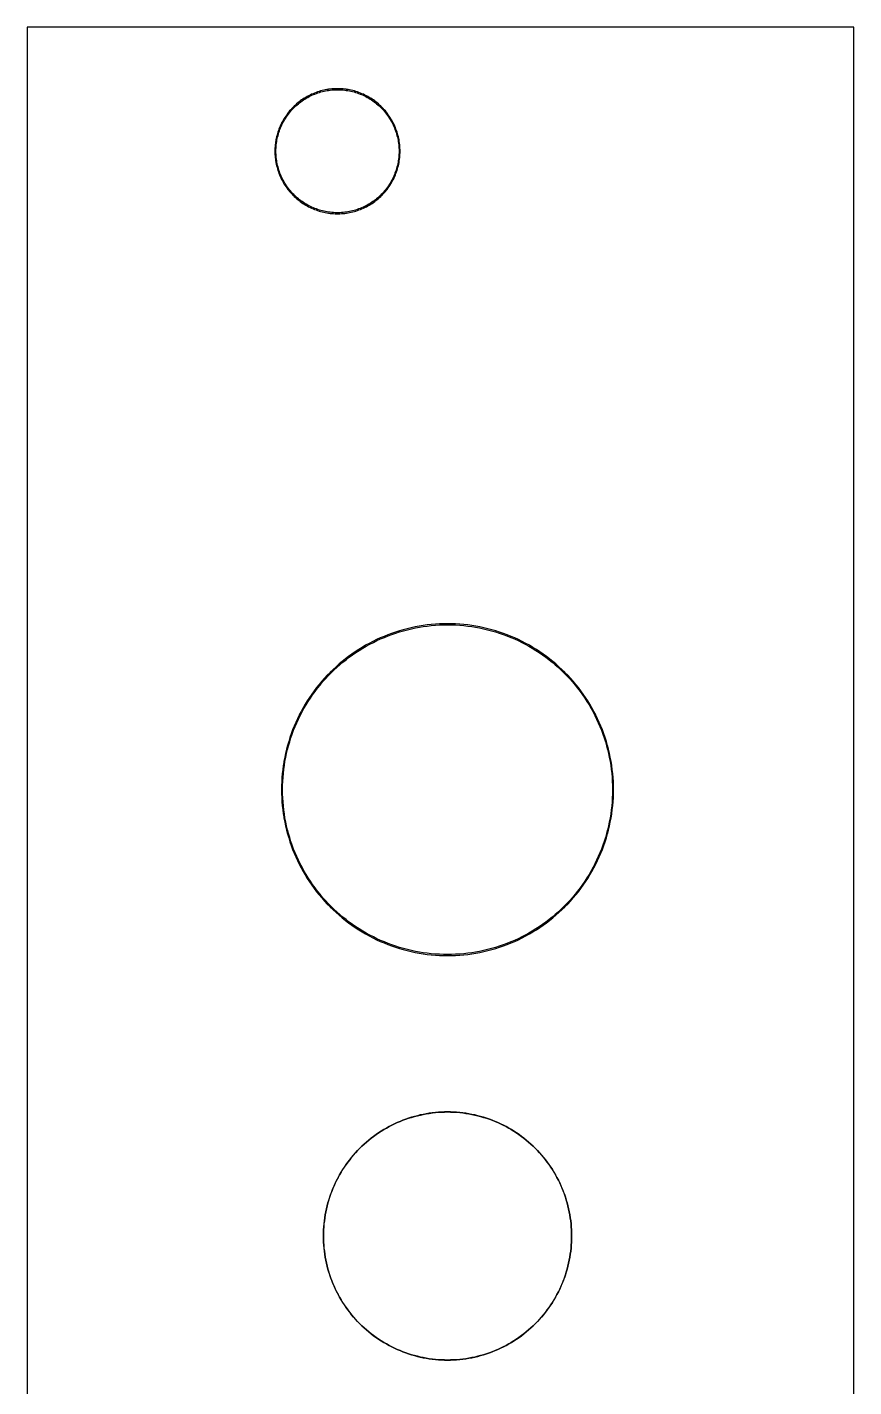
# Model space of a CAD drawing. Extents: x 1 to 21, y 9 to 138.
# Drawn here: x 1.35 to 21.33, y 104.87 to 137.75 of the extents above; entities that cross this region are included whole.
import ezdxf

# ---------------------------------------------------------------- set-up
doc = ezdxf.new("R2010")
doc.units = 0

msp = doc.modelspace()

# ---------------------------------------------------------------- linework, layer by layer
at = {"color": 5, "true_color": 0x0000ff}
msp.add_polyline3d([(21.33244, 9.25398, 0), (21.33244, 137.7541, 0), (1.35229, 137.7541, 0), (1.35229, 9.25398, 0), (21.33244, 9.25398, 0)], close=True, dxfattribs=at)
at = {"color": 34, "true_color": 0x008000}
for points in [[(1.3523, 9.25398, 0), (21.33244, 9.25398, 0), (21.33244, 137.75411, 0), (1.3523, 137.75411, 0), (1.3523, 9.25398, 0)], [(8.83283, 136.26693, 0), (8.79398, 136.26592, 0), (8.75512, 136.26388, 0), (8.71626, 136.26083, 0), (8.67765, 136.25676, 0), (8.63879, 136.25169, 0), (8.63486, 136.25107, 0), (8.60045, 136.2456, 0), (8.60042, 136.2456, 0), (8.59651, 136.24497, 0), (8.55816, 136.23786, 0), (8.52006, 136.22998, 0), (8.48221, 136.22084, 0), (8.44462, 136.21094, 0), (8.40728, 136.20002, 0), (8.3702, 136.18808, 0), (8.33337, 136.17512, 0), (8.29704, 136.16115, 0), (8.26098, 136.14642, 0), (8.22542, 136.13067, 0), (8.19011, 136.11416, 0), (8.15531, 136.09664, 0), (8.15177, 136.09483, 0), (8.11748, 136.07629, 0), (8.0837, 136.05699, 0), (8.05043, 136.03666, 0), (8.01765, 136.01584, 0), (7.9854, 135.99374, 0), (7.95365, 135.97114, 0), (7.92266, 135.94751, 0), (7.89244, 135.92312, 0), (7.86247, 135.89797, 0), (7.83351, 135.87233, 0), (7.80506, 135.84566, 0), (7.77738, 135.81823, 0), (7.77457, 135.81541, 0), (7.74764, 135.78722, 0), (7.72123, 135.75852, 0), (7.69583, 135.72906, 0), (7.67093, 135.69909, 0), (7.64706, 135.66835, 0), (7.62394, 135.63711, 0), (7.60159, 135.60511, 0), (7.58026, 135.57259, 0), (7.55943, 135.53957, 0), (7.53987, 135.50604, 0), (7.52082, 135.47201, 0), (7.50279, 135.43746, 0), (7.50098, 135.43393, 0), (7.48396, 135.39886, 0), (7.46771, 135.36331, 0), (7.45247, 135.32749, 0), (7.43824, 135.29143, 0), (7.42478, 135.25486, 0), (7.41234, 135.21777, 0), (7.40091, 135.18069, 0), (7.39049, 135.1431, 0), (7.38109, 135.1055, 0), (7.37246, 135.0674, 0), (7.36484, 135.02905, 0), (7.35849, 134.9907, 0), (7.35787, 134.98677, 0), (7.35228, 134.94842, 0), (7.34771, 134.90956, 0), (7.34415, 134.87095, 0), (7.34161, 134.83209, 0), (7.34009, 134.79297, 0), (7.33958, 134.75411, 0), (7.34009, 134.71525, 0), (7.34161, 134.67613, 0), (7.34415, 134.63727, 0), (7.34771, 134.59866, 0), (7.35228, 134.5598, 0), (7.35787, 134.52144, 0), (7.35849, 134.51751, 0), (7.36484, 134.47916, 0), (7.37246, 134.44081, 0), (7.38109, 134.40271, 0), (7.39049, 134.36511, 0), (7.40091, 134.32753, 0), (7.41234, 134.29043, 0), (7.42478, 134.25335, 0), (7.43824, 134.21678, 0), (7.45247, 134.18071, 0), (7.46771, 134.1449, 0), (7.48396, 134.10934, 0), (7.50098, 134.07428, 0), (7.50279, 134.07075, 0), (7.52082, 134.0362, 0), (7.53987, 134.00217, 0), (7.55943, 133.96864, 0), (7.58026, 133.93562, 0), (7.60159, 133.90311, 0), (7.62394, 133.8711, 0), (7.64706, 133.83985, 0), (7.67093, 133.80913, 0), (7.69583, 133.77915, 0), (7.72123, 133.74968, 0), (7.74764, 133.72099, 0), (7.77457, 133.6928, 0), (7.77738, 133.68999, 0), (7.80506, 133.66255, 0), (7.83351, 133.63587, 0), (7.86247, 133.61023, 0), (7.89244, 133.58508, 0), (7.92266, 133.5607, 0), (7.95365, 133.53708, 0), (7.9854, 133.51446, 0), (8.01765, 133.49237, 0), (8.05043, 133.47155, 0), (8.0837, 133.45123, 0), (8.11748, 133.43192, 0), (8.15177, 133.41337, 0), (8.15531, 133.41157, 0), (8.19011, 133.39405, 0), (8.22542, 133.37754, 0), (8.26098, 133.36179, 0), (8.29704, 133.34706, 0), (8.33337, 133.33309, 0), (8.3702, 133.32014, 0), (8.40728, 133.3082, 0), (8.44462, 133.29728, 0), (8.48221, 133.28737, 0), (8.52006, 133.27823, 0), (8.55816, 133.27035, 0), (8.59651, 133.26324, 0), (8.63486, 133.25714, 0), (8.63879, 133.25652, 0), (8.67765, 133.25144, 0), (8.71626, 133.24738, 0), (8.75512, 133.24433, 0), (8.79398, 133.2423, 0), (8.83283, 133.24127, 0), (8.87196, 133.24127, 0), (8.91081, 133.2423, 0), (8.94968, 133.24433, 0), (8.98855, 133.24738, 0), (9.02715, 133.25144, 0), (9.06602, 133.25652, 0), (9.06994, 133.25714, 0), (9.1083, 133.26324, 0), (9.14664, 133.27035, 0), (9.18474, 133.27823, 0), (9.2226, 133.28737, 0), (9.26019, 133.29728, 0), (9.29753, 133.3082, 0), (9.33461, 133.32014, 0), (9.37144, 133.33309, 0), (9.40776, 133.34706, 0), (9.44383, 133.36179, 0), (9.47939, 133.37754, 0), (9.5147, 133.39405, 0), (9.54949, 133.41157, 0), (9.55303, 133.41337, 0), (9.58732, 133.43192, 0), (9.62111, 133.45123, 0), (9.65438, 133.47155, 0), (9.68715, 133.49237, 0), (9.7194, 133.51446, 0), (9.75115, 133.53708, 0), (9.78214, 133.5607, 0), (9.81237, 133.58508, 0), (9.84234, 133.61023, 0), (9.8713, 133.63587, 0), (9.89974, 133.66255, 0), (9.92742, 133.68999, 0), (9.93024, 133.6928, 0), (9.95716, 133.72099, 0), (9.98358, 133.74968, 0), (10.00897, 133.77915, 0), (10.03387, 133.80913, 0), (10.05775, 133.83985, 0), (10.08086, 133.8711, 0), (10.10321, 133.90311, 0), (10.12454, 133.93562, 0), (10.14537, 133.96864, 0), (10.16494, 134.00217, 0), (10.18399, 134.0362, 0), (10.20201, 134.07075, 0), (10.20382, 134.07428, 0), (10.22084, 134.10934, 0), (10.2371, 134.1449, 0), (10.25234, 134.18071, 0), (10.26656, 134.21678, 0), (10.28002, 134.25335, 0), (10.29247, 134.29043, 0), (10.3039, 134.32753, 0), (10.31431, 134.36511, 0), (10.32371, 134.40271, 0), (10.33235, 134.44081, 0), (10.33996, 134.47916, 0), (10.34632, 134.51751, 0), (10.34694, 134.52144, 0), (10.35253, 134.5598, 0), (10.3571, 134.59866, 0), (10.36065, 134.63727, 0), (10.36319, 134.67613, 0), (10.36472, 134.71525, 0), (10.36523, 134.75411, 0), (10.36472, 134.79297, 0), (10.36319, 134.83209, 0), (10.36065, 134.87095, 0), (10.3571, 134.90956, 0), (10.35253, 134.94842, 0), (10.34694, 134.98677, 0), (10.34632, 134.9907, 0), (10.33996, 135.02905, 0), (10.33235, 135.0674, 0), (10.32371, 135.1055, 0), (10.31431, 135.1431, 0), (10.3039, 135.18069, 0), (10.29247, 135.21777, 0), (10.28002, 135.25486, 0), (10.26656, 135.29143, 0), (10.25234, 135.32749, 0), (10.2371, 135.36331, 0), (10.22084, 135.39886, 0), (10.20382, 135.43393, 0), (10.20201, 135.43746, 0), (10.18399, 135.47201, 0), (10.16494, 135.50604, 0), (10.14537, 135.53957, 0), (10.12454, 135.57259, 0), (10.10321, 135.60511, 0), (10.08086, 135.63711, 0), (10.05775, 135.66835, 0), (10.03387, 135.69909, 0), (10.00897, 135.72906, 0), (9.98358, 135.75852, 0), (9.95716, 135.78722, 0), (9.93024, 135.81541, 0), (9.92742, 135.81823, 0), (9.89974, 135.84566, 0), (9.8713, 135.87233, 0), (9.84234, 135.89797, 0), (9.81237, 135.92312, 0), (9.78214, 135.94751, 0), (9.75115, 135.97114, 0), (9.7194, 135.99374, 0), (9.68715, 136.01584, 0), (9.65438, 136.03666, 0), (9.62111, 136.05699, 0), (9.58732, 136.07629, 0), (9.55303, 136.09483, 0), (9.54949, 136.09664, 0), (9.5147, 136.11416, 0), (9.47939, 136.13067, 0), (9.44383, 136.14642, 0), (9.40776, 136.16115, 0), (9.37144, 136.17512, 0), (9.33461, 136.18808, 0), (9.29753, 136.20002, 0), (9.26019, 136.21094, 0), (9.2226, 136.22084, 0), (9.18474, 136.22998, 0), (9.14664, 136.23786, 0), (9.1083, 136.24497, 0), (9.10436, 136.2456, 0), (9.10435, 136.2456, 0), (9.06994, 136.25107, 0), (9.06602, 136.25169, 0), (9.02715, 136.25676, 0), (8.98855, 136.26083, 0), (8.94968, 136.26388, 0), (8.91081, 136.26592, 0), (8.87196, 136.26693, 0), (8.83283, 136.26693, 0)], [(8.94968, 133.26973, 0), (8.91081, 133.2677, 0), (8.87196, 133.26668, 0), (8.83283, 133.26668, 0), (8.79398, 133.2677, 0), (8.75512, 133.26973, 0), (8.71626, 133.27278, 0), (8.67765, 133.27684, 0), (8.63879, 133.28192, 0), (8.63877, 133.28192, 0), (8.60436, 133.2874, 0), (8.56601, 133.29451, 0), (8.52791, 133.30238, 0), (8.49006, 133.31153, 0), (8.45247, 133.32143, 0), (8.41513, 133.33236, 0), (8.37805, 133.34429, 0), (8.34122, 133.35725, 0), (8.30489, 133.37122, 0), (8.26883, 133.38595, 0), (8.23326, 133.4017, 0), (8.19796, 133.4182, 0), (8.16625, 133.43418, 0), (8.13241, 133.45247, 0), (8.09863, 133.47178, 0), (8.06536, 133.4921, 0), (8.03259, 133.51292, 0), (8.00033, 133.53502, 0), (7.96858, 133.55762, 0), (7.93759, 133.58125, 0), (7.90737, 133.60563, 0), (7.8774, 133.63077, 0), (7.84844, 133.65643, 0), (7.81999, 133.6831, 0), (7.79468, 133.70819, 0), (7.76819, 133.73592, 0), (7.74178, 133.76462, 0), (7.71638, 133.79409, 0), (7.69148, 133.82406, 0), (7.66761, 133.85479, 0), (7.64449, 133.88603, 0), (7.62214, 133.91803, 0), (7.60081, 133.95055, 0), (7.57998, 133.98356, 0), (7.56042, 134.0171, 0), (7.54137, 134.05113, 0), (7.52451, 134.08345, 0), (7.50812, 134.11719, 0), (7.49187, 134.15275, 0), (7.47663, 134.18856, 0), (7.4624, 134.22462, 0), (7.44894, 134.26121, 0), (7.43649, 134.29829, 0), (7.42506, 134.33537, 0), (7.41465, 134.37297, 0), (7.40525, 134.41056, 0), (7.39662, 134.44865, 0), (7.389, 134.48701, 0), (7.38305, 134.52298, 0), (7.37768, 134.5598, 0), (7.37311, 134.59866, 0), (7.36955, 134.63727, 0), (7.36701, 134.67613, 0), (7.36549, 134.71525, 0), (7.36498, 134.75411, 0), (7.36549, 134.79297, 0), (7.36701, 134.83209, 0), (7.36955, 134.87095, 0), (7.37311, 134.90956, 0), (7.37768, 134.94842, 0), (7.38306, 134.9853, 0), (7.389, 135.0212, 0), (7.39662, 135.05955, 0), (7.40525, 135.09764, 0), (7.41465, 135.13525, 0), (7.42506, 135.17284, 0), (7.43649, 135.20992, 0), (7.44894, 135.247, 0), (7.4624, 135.28358, 0), (7.47663, 135.31965, 0), (7.49187, 135.35546, 0), (7.50812, 135.39102, 0), (7.5245, 135.42476, 0), (7.54137, 135.45707, 0), (7.56042, 135.49112, 0), (7.57998, 135.52464, 0), (7.60081, 135.55766, 0), (7.62214, 135.59018, 0), (7.64449, 135.62217, 0), (7.66761, 135.65342, 0), (7.69148, 135.68416, 0), (7.71638, 135.71413, 0), (7.74178, 135.74359, 0), (7.76819, 135.77229, 0), (7.79467, 135.80002, 0), (7.81999, 135.82511, 0), (7.84844, 135.85178, 0), (7.8774, 135.87743, 0), (7.90737, 135.90258, 0), (7.93759, 135.92696, 0), (7.96858, 135.95059, 0), (8.00033, 135.97318, 0), (8.03259, 135.99529, 0), (8.06536, 136.01612, 0), (8.09863, 136.03644, 0), (8.13241, 136.05573, 0), (8.16652, 136.07417, 0), (8.19796, 136.09001, 0), (8.23326, 136.10651, 0), (8.26883, 136.12226, 0), (8.30489, 136.137, 0), (8.34122, 136.15097, 0), (8.37805, 136.16391, 0), (8.41513, 136.17586, 0), (8.45247, 136.18678, 0), (8.49006, 136.19668, 0), (8.52791, 136.20583, 0), (8.56601, 136.21369, 0), (8.60436, 136.22082, 0), (8.63883, 136.22629, 0), (8.67765, 136.23137, 0), (8.71626, 136.23543, 0), (8.75512, 136.23848, 0), (8.79398, 136.24052, 0), (8.83283, 136.24153, 0), (8.87196, 136.24153, 0), (8.91081, 136.24052, 0), (8.94968, 136.23848, 0), (8.98855, 136.23543, 0), (9.02715, 136.23137, 0), (9.06588, 136.22631, 0), (9.10045, 136.22082, 0), (9.1388, 136.21369, 0), (9.1769, 136.20583, 0), (9.21475, 136.19668, 0), (9.25234, 136.18678, 0), (9.28968, 136.17586, 0), (9.32676, 136.16391, 0), (9.36359, 136.15097, 0), (9.39991, 136.137, 0), (9.43598, 136.12226, 0), (9.47153, 136.10651, 0), (9.50685, 136.09001, 0), (9.53839, 136.07411, 0), (9.57239, 136.05573, 0), (9.60618, 136.03644, 0), (9.63945, 136.01612, 0), (9.67221, 135.99529, 0), (9.70447, 135.97318, 0), (9.73622, 135.95059, 0), (9.76721, 135.92696, 0), (9.79744, 135.90258, 0), (9.82741, 135.87743, 0), (9.85637, 135.85178, 0), (9.88481, 135.82511, 0), (9.91015, 135.8, 0), (9.93661, 135.77229, 0), (9.96303, 135.74359, 0), (9.98842, 135.71413, 0), (10.01332, 135.68416, 0), (10.0372, 135.65342, 0), (10.06031, 135.62217, 0), (10.08266, 135.59018, 0), (10.10399, 135.55766, 0), (10.12482, 135.52464, 0), (10.14439, 135.49112, 0), (10.16344, 135.45707, 0), (10.18043, 135.42452, 0), (10.19668, 135.39102, 0), (10.21294, 135.35546, 0), (10.22818, 135.31965, 0), (10.2424, 135.28358, 0), (10.25587, 135.247, 0), (10.26831, 135.20992, 0), (10.27974, 135.17284, 0), (10.29016, 135.13525, 0), (10.29955, 135.09764, 0), (10.30819, 135.05955, 0), (10.31581, 135.0212, 0), (10.32175, 134.9853, 0), (10.32713, 134.94842, 0), (10.3317, 134.90956, 0), (10.33525, 134.87095, 0), (10.33779, 134.83209, 0), (10.33932, 134.79297, 0), (10.33982, 134.75411, 0), (10.33932, 134.71525, 0), (10.33779, 134.67613, 0), (10.33525, 134.63727, 0), (10.3317, 134.59866, 0), (10.32713, 134.5598, 0), (10.32176, 134.52298, 0), (10.31581, 134.48701, 0), (10.30819, 134.44865, 0), (10.29955, 134.41056, 0), (10.29016, 134.37297, 0), (10.27974, 134.33537, 0), (10.26831, 134.29829, 0), (10.25587, 134.26121, 0), (10.2424, 134.22462, 0), (10.22818, 134.18856, 0), (10.21294, 134.15275, 0), (10.19668, 134.11719, 0), (10.18042, 134.08369, 0), (10.16344, 134.05113, 0), (10.14439, 134.0171, 0), (10.12482, 133.98356, 0), (10.10399, 133.95055, 0), (10.08266, 133.91803, 0), (10.06031, 133.88603, 0), (10.0372, 133.85479, 0), (10.01332, 133.82406, 0), (9.98842, 133.79409, 0), (9.96303, 133.76462, 0), (9.93661, 133.73592, 0), (9.91014, 133.7082, 0), (9.88481, 133.6831, 0), (9.85637, 133.65643, 0), (9.82741, 133.63077, 0), (9.79744, 133.60563, 0), (9.76721, 133.58125, 0), (9.73622, 133.55762, 0), (9.70447, 133.53502, 0), (9.67221, 133.51292, 0), (9.63945, 133.4921, 0), (9.60618, 133.47178, 0), (9.57239, 133.45247, 0), (9.53867, 133.43424, 0), (9.50685, 133.4182, 0), (9.47153, 133.4017, 0), (9.43598, 133.38595, 0), (9.39991, 133.37122, 0), (9.36359, 133.35725, 0), (9.32676, 133.34429, 0), (9.28968, 133.33236, 0), (9.25234, 133.32143, 0), (9.21475, 133.31153, 0), (9.1769, 133.30238, 0), (9.1388, 133.29451, 0), (9.10045, 133.2874, 0), (9.06603, 133.28192, 0), (9.06602, 133.28192, 0), (9.02715, 133.27684, 0), (8.98855, 133.27278, 0), (8.94968, 133.26973, 0)], [(11.41425, 123.32538, 0), (11.31595, 123.32182, 0), (11.21816, 123.31572, 0), (11.12012, 123.30734, 0), (11.02258, 123.29667, 0), (10.9253, 123.28347, 0), (10.92137, 123.28285, 0), (10.8246, 123.2671, 0), (10.72808, 123.24906, 0), (10.63207, 123.22874, 0), (10.53656, 123.20614, 0), (10.44157, 123.18125, 0), (10.34733, 123.15381, 0), (10.25361, 123.1241, 0), (10.1609, 123.09209, 0), (10.06869, 123.05806, 0), (9.97776, 123.02148, 0), (9.88734, 122.98287, 0), (9.79818, 122.94198, 0), (9.71005, 122.8988, 0), (9.70651, 122.89699, 0), (9.61913, 122.85178, 0), (9.53328, 122.80454, 0), (9.44844, 122.75526, 0), (9.36488, 122.7037, 0), (9.28257, 122.65011, 0), (9.20154, 122.59448, 0), (9.12205, 122.53708, 0), (9.04382, 122.47764, 0), (8.96737, 122.41617, 0), (8.89218, 122.35318, 0), (8.81852, 122.2879, 0), (8.74663, 122.2211, 0), (8.67628, 122.15277, 0), (8.67347, 122.14996, 0), (8.60515, 122.07961, 0), (8.53834, 122.00772, 0), (8.47307, 121.93406, 0), (8.41006, 121.85888, 0), (8.34861, 121.78243, 0), (8.28917, 121.70419, 0), (8.23176, 121.62469, 0), (8.17614, 121.54367, 0), (8.12255, 121.46137, 0), (8.07098, 121.3778, 0), (8.02171, 121.29297, 0), (7.97446, 121.20712, 0), (7.92925, 121.11974, 0), (7.92745, 121.1162, 0), (7.88427, 121.02806, 0), (7.84337, 120.93891, 0), (7.80477, 120.84848, 0), (7.76819, 120.75755, 0), (7.73415, 120.66535, 0), (7.70215, 120.57264, 0), (7.67243, 120.47891, 0), (7.645, 120.38468, 0), (7.62011, 120.28968, 0), (7.5975, 120.19418, 0), (7.57718, 120.09817, 0), (7.55915, 120.00165, 0), (7.5434, 119.90487, 0), (7.54278, 119.90095, 0), (7.52957, 119.80367, 0), (7.5189, 119.70613, 0), (7.51052, 119.60809, 0), (7.50442, 119.5103, 0), (7.50087, 119.412, 0), (7.4996, 119.31396, 0), (7.50087, 119.21591, 0), (7.50442, 119.11761, 0), (7.51052, 119.01982, 0), (7.5189, 118.92178, 0), (7.52957, 118.82424, 0), (7.54278, 118.72696, 0), (7.5434, 118.72304, 0), (7.55915, 118.62626, 0), (7.57718, 118.52974, 0), (7.5975, 118.43373, 0), (7.62011, 118.33823, 0), (7.645, 118.24323, 0), (7.67243, 118.149, 0), (7.70215, 118.05527, 0), (7.73415, 117.96256, 0), (7.76819, 117.87036, 0), (7.80477, 117.77943, 0), (7.84337, 117.689, 0), (7.88427, 117.59985, 0), (7.92745, 117.51171, 0), (7.92925, 117.50817, 0), (7.97446, 117.42079, 0), (8.02171, 117.33494, 0), (8.07098, 117.25011, 0), (8.12255, 117.16654, 0), (8.17614, 117.08424, 0), (8.23176, 117.00322, 0), (8.28917, 116.92372, 0), (8.34861, 116.84548, 0), (8.41006, 116.76903, 0), (8.47307, 116.69385, 0), (8.53834, 116.62019, 0), (8.60515, 116.5483, 0), (8.67347, 116.47795, 0), (8.67628, 116.47514, 0), (8.74663, 116.40681, 0), (8.81852, 116.34001, 0), (8.89218, 116.27473, 0), (8.96737, 116.21174, 0), (9.04382, 116.15027, 0), (9.12205, 116.09083, 0), (9.20154, 116.03343, 0), (9.28257, 115.9778, 0), (9.36488, 115.92421, 0), (9.44844, 115.87265, 0), (9.53328, 115.82337, 0), (9.61913, 115.77613, 0), (9.70651, 115.73092, 0), (9.71005, 115.72911, 0), (9.79818, 115.68593, 0), (9.88734, 115.64504, 0), (9.97776, 115.60643, 0), (10.06869, 115.56985, 0), (10.1609, 115.53582, 0), (10.25361, 115.50381, 0), (10.34733, 115.4741, 0), (10.44157, 115.44666, 0), (10.53656, 115.42177, 0), (10.63207, 115.39917, 0), (10.72808, 115.37885, 0), (10.8246, 115.36081, 0), (10.92137, 115.34506, 0), (10.9253, 115.34444, 0), (11.02258, 115.33124, 0), (11.12012, 115.32057, 0), (11.21816, 115.31219, 0), (11.31595, 115.30609, 0), (11.41425, 115.30253, 0), (11.51229, 115.30126, 0), (11.61034, 115.30253, 0), (11.70863, 115.30609, 0), (11.80642, 115.31219, 0), (11.90447, 115.32057, 0), (12.002, 115.33124, 0), (12.09929, 115.34444, 0), (12.10321, 115.34506, 0), (12.19998, 115.36081, 0), (12.2965, 115.37885, 0), (12.39252, 115.39917, 0), (12.48802, 115.42177, 0), (12.58302, 115.44666, 0), (12.67725, 115.4741, 0), (12.77098, 115.50381, 0), (12.86369, 115.53582, 0), (12.95589, 115.56985, 0), (13.04682, 115.60643, 0), (13.13724, 115.64504, 0), (13.2264, 115.68593, 0), (13.31454, 115.72911, 0), (13.31808, 115.73092, 0), (13.40545, 115.77613, 0), (13.4913, 115.82337, 0), (13.57614, 115.87265, 0), (13.65971, 115.92421, 0), (13.742, 115.9778, 0), (13.82303, 116.03343, 0), (13.90253, 116.09083, 0), (13.98076, 116.15027, 0), (14.05722, 116.21174, 0), (14.1324, 116.27473, 0), (14.20606, 116.34001, 0), (14.27794, 116.40681, 0), (14.3483, 116.47514, 0), (14.35111, 116.47795, 0), (14.41944, 116.5483, 0), (14.48624, 116.62019, 0), (14.55152, 116.69385, 0), (14.61451, 116.76903, 0), (14.67598, 116.84548, 0), (14.73541, 116.92372, 0), (14.79282, 117.00322, 0), (14.84844, 117.08424, 0), (14.90204, 117.16654, 0), (14.9536, 117.25011, 0), (15.00287, 117.33494, 0), (15.05012, 117.42079, 0), (15.09533, 117.50817, 0), (15.09713, 117.51171, 0), (15.14031, 117.59985, 0), (15.18121, 117.689, 0), (15.21982, 117.77943, 0), (15.25639, 117.87036, 0), (15.29043, 117.96256, 0), (15.32243, 118.05527, 0), (15.35215, 118.149, 0), (15.37958, 118.24323, 0), (15.40447, 118.33823, 0), (15.42708, 118.43373, 0), (15.4474, 118.52974, 0), (15.46543, 118.62626, 0), (15.48118, 118.72304, 0), (15.4818, 118.72696, 0), (15.49501, 118.82424, 0), (15.50568, 118.92178, 0), (15.51406, 119.01982, 0), (15.52016, 119.11761, 0), (15.52371, 119.21591, 0), (15.52498, 119.31396, 0), (15.52371, 119.412, 0), (15.52016, 119.5103, 0), (15.51406, 119.60809, 0), (15.50568, 119.70613, 0), (15.49501, 119.80367, 0), (15.4818, 119.90095, 0), (15.48118, 119.90487, 0), (15.46543, 120.00165, 0), (15.4474, 120.09817, 0), (15.42708, 120.19418, 0), (15.40447, 120.28968, 0), (15.37958, 120.38468, 0), (15.35215, 120.47891, 0), (15.32243, 120.57264, 0), (15.29043, 120.66535, 0), (15.25639, 120.75755, 0), (15.21982, 120.84848, 0), (15.18121, 120.93891, 0), (15.14031, 121.02806, 0), (15.09713, 121.1162, 0), (15.09533, 121.11974, 0), (15.05012, 121.20712, 0), (15.00287, 121.29297, 0), (14.9536, 121.3778, 0), (14.90204, 121.46137, 0), (14.84844, 121.54367, 0), (14.79282, 121.62469, 0), (14.73541, 121.70419, 0), (14.67598, 121.78243, 0), (14.61451, 121.85888, 0), (14.55152, 121.93406, 0), (14.48624, 122.00772, 0), (14.41944, 122.07961, 0), (14.35111, 122.14996, 0), (14.3483, 122.15277, 0), (14.27794, 122.2211, 0), (14.20606, 122.2879, 0), (14.1324, 122.35318, 0), (14.05722, 122.41617, 0), (13.98076, 122.47764, 0), (13.90253, 122.53708, 0), (13.82303, 122.59448, 0), (13.742, 122.65011, 0), (13.65971, 122.7037, 0), (13.57614, 122.75526, 0), (13.4913, 122.80454, 0), (13.40545, 122.85178, 0), (13.31808, 122.89699, 0), (13.31454, 122.8988, 0), (13.2264, 122.94198, 0), (13.13724, 122.98287, 0), (13.04682, 123.02148, 0), (12.95589, 123.05806, 0), (12.86369, 123.09209, 0), (12.77098, 123.1241, 0), (12.67725, 123.15381, 0), (12.58302, 123.18125, 0), (12.48802, 123.20614, 0), (12.39252, 123.22874, 0), (12.2965, 123.24906, 0), (12.19998, 123.2671, 0), (12.10321, 123.28285, 0), (12.09929, 123.28347, 0), (12.002, 123.29667, 0), (11.90447, 123.30734, 0), (11.80642, 123.31572, 0), (11.70863, 123.32182, 0), (11.61034, 123.32538, 0), (11.51229, 123.32665, 0), (11.41425, 123.32538, 0)], [(11.70863, 115.33149, 0), (11.61034, 115.32793, 0), (11.51229, 115.32666, 0), (11.41425, 115.32793, 0), (11.31595, 115.33149, 0), (11.21816, 115.33759, 0), (11.12012, 115.34597, 0), (11.02258, 115.35664, 0), (10.92597, 115.36975, 0), (10.83245, 115.38497, 0), (10.73593, 115.403, 0), (10.63992, 115.42332, 0), (10.54441, 115.44593, 0), (10.44942, 115.47082, 0), (10.35518, 115.49825, 0), (10.26146, 115.52797, 0), (10.16874, 115.55998, 0), (10.07654, 115.59401, 0), (9.98561, 115.63059, 0), (9.89519, 115.6692, 0), (9.80603, 115.71009, 0), (9.71887, 115.7528, 0), (9.63406, 115.79668, 0), (9.5482, 115.84392, 0), (9.46336, 115.8932, 0), (9.37981, 115.94476, 0), (9.29751, 115.99835, 0), (9.21648, 116.05398, 0), (9.13698, 116.11138, 0), (9.05875, 116.17082, 0), (8.9823, 116.23229, 0), (8.9071, 116.29528, 0), (8.83344, 116.36056, 0), (8.76157, 116.42736, 0), (8.69264, 116.49431, 0), (8.6257, 116.56323, 0), (8.55889, 116.63512, 0), (8.49362, 116.70878, 0), (8.43061, 116.78396, 0), (8.36916, 116.86041, 0), (8.30972, 116.93865, 0), (8.25231, 117.01815, 0), (8.19669, 117.09917, 0), (8.1431, 117.18147, 0), (8.09153, 117.26504, 0), (8.04226, 117.34987, 0), (7.99501, 117.43572, 0), (7.95123, 117.52034, 0), (7.90843, 117.6077, 0), (7.86753, 117.69685, 0), (7.82892, 117.78728, 0), (7.79235, 117.87821, 0), (7.75831, 117.97041, 0), (7.72631, 118.06312, 0), (7.69659, 118.15685, 0), (7.66916, 118.25108, 0), (7.64427, 118.34608, 0), (7.62166, 118.44158, 0), (7.60134, 118.53759, 0), (7.58331, 118.63411, 0), (7.56808, 118.72769, 0), (7.55497, 118.82424, 0), (7.5443, 118.92178, 0), (7.53592, 119.01982, 0), (7.52982, 119.11761, 0), (7.52627, 119.21591, 0), (7.525, 119.31396, 0), (7.52627, 119.412, 0), (7.52982, 119.5103, 0), (7.53592, 119.60809, 0), (7.5443, 119.70613, 0), (7.55497, 119.80367, 0), (7.56808, 119.90022, 0), (7.58331, 119.9938, 0), (7.60134, 120.09032, 0), (7.62166, 120.18633, 0), (7.64427, 120.28183, 0), (7.66916, 120.37683, 0), (7.69659, 120.47106, 0), (7.72631, 120.56479, 0), (7.75831, 120.6575, 0), (7.79235, 120.7497, 0), (7.82892, 120.84063, 0), (7.86753, 120.93106, 0), (7.90843, 121.02021, 0), (7.95123, 121.10757, 0), (7.99501, 121.19219, 0), (8.04226, 121.27804, 0), (8.09153, 121.36287, 0), (8.1431, 121.44644, 0), (8.19669, 121.52874, 0), (8.25231, 121.60976, 0), (8.30972, 121.68926, 0), (8.36916, 121.7675, 0), (8.43061, 121.84395, 0), (8.49362, 121.91913, 0), (8.55889, 121.99279, 0), (8.6257, 122.06468, 0), (8.69264, 122.1336, 0), (8.76157, 122.20055, 0), (8.83344, 122.26735, 0), (8.9071, 122.33263, 0), (8.9823, 122.39562, 0), (9.05875, 122.45709, 0), (9.13698, 122.51653, 0), (9.21648, 122.57393, 0), (9.29751, 122.62956, 0), (9.37981, 122.68315, 0), (9.46336, 122.73471, 0), (9.5482, 122.78399, 0), (9.63406, 122.83123, 0), (9.71887, 122.87511, 0), (9.80603, 122.91782, 0), (9.89519, 122.95871, 0), (9.98561, 122.99732, 0), (10.07654, 123.0339, 0), (10.16874, 123.06793, 0), (10.26146, 123.09994, 0), (10.35518, 123.12966, 0), (10.44942, 123.15709, 0), (10.54441, 123.18198, 0), (10.63992, 123.20459, 0), (10.73593, 123.22491, 0), (10.83245, 123.24294, 0), (10.92597, 123.25816, 0), (11.02258, 123.27127, 0), (11.12012, 123.28194, 0), (11.21816, 123.29033, 0), (11.31595, 123.29642, 0), (11.41425, 123.29998, 0), (11.51229, 123.30125, 0), (11.61034, 123.29998, 0), (11.70863, 123.29642, 0), (11.80642, 123.29033, 0), (11.90447, 123.28194, 0), (12.002, 123.27127, 0), (12.09856, 123.25817, 0), (12.19213, 123.24294, 0), (12.28865, 123.22491, 0), (12.38467, 123.20459, 0), (12.48017, 123.18198, 0), (12.57517, 123.15709, 0), (12.6694, 123.12966, 0), (12.76313, 123.09994, 0), (12.85584, 123.06793, 0), (12.94804, 123.0339, 0), (13.03897, 122.99732, 0), (13.12939, 122.95871, 0), (13.21855, 122.91782, 0), (13.30554, 122.87521, 0), (13.39052, 122.83123, 0), (13.47637, 122.78399, 0), (13.56121, 122.73471, 0), (13.64478, 122.68315, 0), (13.72707, 122.62956, 0), (13.8081, 122.57393, 0), (13.8876, 122.51653, 0), (13.96583, 122.45709, 0), (14.04229, 122.39562, 0), (14.11747, 122.33263, 0), (14.19113, 122.26735, 0), (14.26301, 122.20055, 0), (14.33195, 122.1336, 0), (14.39889, 122.06468, 0), (14.46569, 121.99279, 0), (14.53097, 121.91913, 0), (14.59396, 121.84395, 0), (14.65543, 121.7675, 0), (14.71486, 121.68926, 0), (14.77227, 121.60976, 0), (14.82789, 121.52874, 0), (14.88149, 121.44644, 0), (14.93305, 121.36287, 0), (14.98232, 121.27804, 0), (15.02957, 121.19219, 0), (15.07354, 121.1072, 0), (15.11616, 121.02021, 0), (15.15705, 120.93106, 0), (15.19566, 120.84063, 0), (15.23223, 120.7497, 0), (15.26627, 120.6575, 0), (15.29827, 120.56479, 0), (15.32799, 120.47106, 0), (15.35542, 120.37683, 0), (15.38032, 120.28183, 0), (15.40292, 120.18633, 0), (15.42324, 120.09032, 0), (15.44128, 119.9938, 0), (15.4565, 119.90024, 0), (15.46961, 119.80367, 0), (15.48028, 119.70613, 0), (15.48866, 119.60809, 0), (15.49476, 119.5103, 0), (15.49831, 119.412, 0), (15.49958, 119.31396, 0), (15.49831, 119.21591, 0), (15.49476, 119.11761, 0), (15.48866, 119.01982, 0), (15.48028, 118.92178, 0), (15.46961, 118.82424, 0), (15.4565, 118.72767, 0), (15.44128, 118.63411, 0), (15.42324, 118.53759, 0), (15.40292, 118.44158, 0), (15.38032, 118.34608, 0), (15.35542, 118.25108, 0), (15.32799, 118.15685, 0), (15.29827, 118.06312, 0), (15.26627, 117.97041, 0), (15.23223, 117.87821, 0), (15.19566, 117.78728, 0), (15.15705, 117.69685, 0), (15.11616, 117.6077, 0), (15.07354, 117.52071, 0), (15.02957, 117.43572, 0), (14.98232, 117.34987, 0), (14.93305, 117.26504, 0), (14.88149, 117.18147, 0), (14.82789, 117.09917, 0), (14.77227, 117.01815, 0), (14.71486, 116.93865, 0), (14.65543, 116.86041, 0), (14.59396, 116.78396, 0), (14.53097, 116.70878, 0), (14.46569, 116.63512, 0), (14.39889, 116.56323, 0), (14.33195, 116.49431, 0), (14.26301, 116.42736, 0), (14.19113, 116.36056, 0), (14.11747, 116.29528, 0), (14.04229, 116.23229, 0), (13.96583, 116.17082, 0), (13.8876, 116.11138, 0), (13.8081, 116.05398, 0), (13.72707, 115.99835, 0), (13.64478, 115.94476, 0), (13.56121, 115.8932, 0), (13.47637, 115.84392, 0), (13.39052, 115.79668, 0), (13.30554, 115.7527, 0), (13.21855, 115.71009, 0), (13.12939, 115.6692, 0), (13.03897, 115.63059, 0), (12.94804, 115.59401, 0), (12.85584, 115.55998, 0), (12.76313, 115.52797, 0), (12.6694, 115.49825, 0), (12.57517, 115.47082, 0), (12.48017, 115.44593, 0), (12.38467, 115.42332, 0), (12.28865, 115.403, 0), (12.19213, 115.38497, 0), (12.09856, 115.36974, 0), (12.002, 115.35664, 0), (11.90447, 115.34597, 0), (11.80642, 115.33759, 0), (11.70863, 115.33149, 0)], [(13.58117, 110.69208, 0), (13.52732, 110.74212, 0), (13.4722, 110.79089, 0), (13.41581, 110.83839, 0), (13.35841, 110.88436, 0), (13.29973, 110.92906, 0), (13.24004, 110.97199, 0), (13.17934, 111.01365, 0), (13.11762, 111.05403, 0), (13.05488, 111.09264, 0), (12.99138, 111.12972, 0), (12.99124, 111.1298, 0), (12.99123, 111.1298, 0), (12.92686, 111.16503, 0), (12.86133, 111.19907, 0), (12.86119, 111.19914, 0), (12.79515, 111.2314, 0), (12.72809, 111.26213, 0), (12.66053, 111.29109, 0), (12.5922, 111.31852, 0), (12.52311, 111.34417, 0), (12.45352, 111.36805, 0), (12.38341, 111.39015, 0), (12.31255, 111.41072, 0), (12.24143, 111.42952, 0), (12.1698, 111.44653, 0), (12.09766, 111.46177, 0), (12.09751, 111.4618, 0), (12.0975, 111.4618, 0), (12.02527, 111.47524, 0), (11.95263, 111.48692, 0), (11.95247, 111.48695, 0), (11.87973, 111.49683, 0), (11.87958, 111.49685, 0), (11.80642, 111.50498, 0), (11.73302, 111.51133, 0), (11.65961, 111.5159, 0), (11.58595, 111.51844, 0), (11.51229, 111.51946, 0), (11.43863, 111.51844, 0), (11.36497, 111.5159, 0), (11.29157, 111.51133, 0), (11.21816, 111.50498, 0), (11.14501, 111.49685, 0), (11.14485, 111.49683, 0), (11.07211, 111.48695, 0), (11.07195, 111.48692, 0), (10.99931, 111.47524, 0), (10.92692, 111.46177, 0), (10.85478, 111.44653, 0), (10.78315, 111.42952, 0), (10.71203, 111.41072, 0), (10.64117, 111.39015, 0), (10.57106, 111.36805, 0), (10.50147, 111.34417, 0), (10.43238, 111.31852, 0), (10.36405, 111.29109, 0), (10.29649, 111.26213, 0), (10.22943, 111.2314, 0), (10.16339, 111.19914, 0), (10.16325, 111.19907, 0), (10.09772, 111.16503, 0), (10.0332, 111.12972, 0), (9.9697, 111.09264, 0), (9.90696, 111.05403, 0), (9.84524, 111.01365, 0), (9.78454, 110.97199, 0), (9.72485, 110.92906, 0), (9.66616, 110.88436, 0), (9.60877, 110.83839, 0), (9.55238, 110.79089, 0), (9.49726, 110.74212, 0), (9.44342, 110.69208, 0), (9.4433, 110.69197, 0), (9.44328, 110.69196, 0), (9.39058, 110.64077, 0), (9.39047, 110.64066, 0), (9.33916, 110.58783, 0), (9.28913, 110.53398, 0), (9.24036, 110.47886, 0), (9.19286, 110.42248, 0), (9.14689, 110.36507, 0), (9.10218, 110.3064, 0), (9.05926, 110.24671, 0), (9.0176, 110.186, 0), (8.97721, 110.12428, 0), (8.93861, 110.06154, 0), (8.93853, 110.0614, 0), (8.90152, 109.99804, 0), (8.86622, 109.93353, 0), (8.86614, 109.93338, 0), (8.86614, 109.93337, 0), (8.83217, 109.86799, 0), (8.83211, 109.86785, 0), (8.79984, 109.80181, 0), (8.76911, 109.73476, 0), (8.74016, 109.66719, 0), (8.71273, 109.59887, 0), (8.68707, 109.52978, 0), (8.6632, 109.46018, 0), (8.6411, 109.39008, 0), (8.62053, 109.31921, 0), (8.60173, 109.24809, 0), (8.5847, 109.17646, 0), (8.56947, 109.10433, 0), (8.55601, 109.03194, 0), (8.54433, 108.95929, 0), (8.5443, 108.95914, 0), (8.5344, 108.88624, 0), (8.52627, 108.81309, 0), (8.51992, 108.73968, 0), (8.51535, 108.66628, 0), (8.51281, 108.59261, 0), (8.51179, 108.51896, 0), (8.51281, 108.44529, 0), (8.51282, 108.44514, 0), (8.51535, 108.37164, 0), (8.51992, 108.29823, 0), (8.52627, 108.22482, 0), (8.52629, 108.22467, 0), (8.5344, 108.15167, 0), (8.53442, 108.15151, 0), (8.5443, 108.07877, 0), (8.54433, 108.07862, 0), (8.55601, 108.00597, 0), (8.56947, 107.93358, 0), (8.5847, 107.86145, 0), (8.60173, 107.78982, 0), (8.62053, 107.7187, 0), (8.6411, 107.64783, 0), (8.6632, 107.57773, 0), (8.68707, 107.50813, 0), (8.71273, 107.43904, 0), (8.74016, 107.37072, 0), (8.76911, 107.30315, 0), (8.79984, 107.2361, 0), (8.79992, 107.23596, 0), (8.83211, 107.17006, 0), (8.83217, 107.16992, 0), (8.86622, 107.10438, 0), (8.90152, 107.03987, 0), (8.93861, 106.97637, 0), (8.97721, 106.91363, 0), (9.0176, 106.85191, 0), (9.05926, 106.7912, 0), (9.10218, 106.73151, 0), (9.14689, 106.67284, 0), (9.19286, 106.61543, 0), (9.24036, 106.55905, 0), (9.24047, 106.55893, 0), (9.24046, 106.55893, 0), (9.28913, 106.50393, 0), (9.33916, 106.45008, 0), (9.39047, 106.39725, 0), (9.39058, 106.39714, 0), (9.44328, 106.34595, 0), (9.4433, 106.34594, 0), (9.44342, 106.34583, 0), (9.49726, 106.29579, 0), (9.55238, 106.24702, 0), (9.60877, 106.19952, 0), (9.66616, 106.15355, 0), (9.72485, 106.10885, 0), (9.78454, 106.06592, 0), (9.84524, 106.02426, 0), (9.90696, 105.98388, 0), (9.9697, 105.94527, 0), (10.0332, 105.90819, 0), (10.03335, 105.90811, 0), (10.03334, 105.90811, 0), (10.09772, 105.87288, 0), (10.16325, 105.83884, 0), (10.16339, 105.83877, 0), (10.22943, 105.80651, 0), (10.29649, 105.77578, 0), (10.36405, 105.74682, 0), (10.43238, 105.71939, 0), (10.50147, 105.69374, 0), (10.57106, 105.66986, 0), (10.64117, 105.64776, 0), (10.71203, 105.62719, 0), (10.78315, 105.60839, 0), (10.85478, 105.59138, 0), (10.92692, 105.57614, 0), (10.92708, 105.57611, 0), (10.99931, 105.56267, 0), (11.07195, 105.55099, 0), (11.07211, 105.55097, 0), (11.14485, 105.54108, 0), (11.14501, 105.54106, 0), (11.21816, 105.53293, 0), (11.29157, 105.52658, 0), (11.36497, 105.52201, 0), (11.43863, 105.51947, 0), (11.51229, 105.51845, 0), (11.58595, 105.51947, 0), (11.65961, 105.52201, 0), (11.73302, 105.52658, 0), (11.80642, 105.53293, 0), (11.87958, 105.54106, 0), (11.95247, 105.55097, 0), (11.95263, 105.55099, 0), (12.02527, 105.56267, 0), (12.0975, 105.57611, 0), (12.09751, 105.57611, 0), (12.09766, 105.57614, 0), (12.1698, 105.59138, 0), (12.24143, 105.60839, 0), (12.31255, 105.62719, 0), (12.38341, 105.64776, 0), (12.45352, 105.66986, 0), (12.52311, 105.69374, 0), (12.5922, 105.71939, 0), (12.66053, 105.74682, 0), (12.72809, 105.77578, 0), (12.79515, 105.80651, 0), (12.86119, 105.83877, 0), (12.86133, 105.83884, 0), (12.92686, 105.87288, 0), (12.99123, 105.90811, 0), (12.99124, 105.90811, 0), (12.99138, 105.90819, 0), (13.05488, 105.94527, 0), (13.11762, 105.98388, 0), (13.17934, 106.02426, 0), (13.24004, 106.06592, 0), (13.29973, 106.10885, 0), (13.35841, 106.15355, 0), (13.41581, 106.19952, 0), (13.4722, 106.24702, 0), (13.52732, 106.29579, 0), (13.58117, 106.34583, 0), (13.634, 106.39714, 0), (13.63411, 106.39725, 0), (13.68532, 106.44997, 0), (13.68531, 106.44997, 0), (13.68542, 106.45008, 0), (13.73546, 106.50393, 0), (13.78412, 106.55893, 0), (13.78411, 106.55893, 0), (13.78422, 106.55905, 0), (13.83172, 106.61543, 0), (13.8777, 106.67284, 0), (13.9224, 106.73151, 0), (13.96533, 106.7912, 0), (14.00698, 106.85191, 0), (14.04737, 106.91363, 0), (14.08598, 106.97637, 0), (14.12306, 107.03987, 0), (14.15837, 107.10438, 0), (14.1924, 107.16992, 0), (14.19247, 107.17006, 0), (14.22466, 107.23596, 0), (14.22473, 107.2361, 0), (14.25547, 107.30315, 0), (14.28442, 107.37072, 0), (14.31185, 107.43904, 0), (14.33751, 107.50813, 0), (14.36138, 107.57773, 0), (14.38348, 107.64783, 0), (14.40406, 107.7187, 0), (14.42285, 107.78982, 0), (14.43987, 107.86145, 0), (14.45511, 107.93358, 0), (14.46857, 108.00597, 0), (14.48026, 108.07862, 0), (14.48028, 108.07877, 0), (14.49019, 108.15167, 0), (14.49829, 108.22467, 0), (14.49831, 108.22482, 0), (14.50467, 108.29823, 0), (14.50924, 108.37164, 0), (14.51178, 108.44529, 0), (14.51279, 108.51896, 0), (14.51178, 108.59261, 0), (14.50924, 108.66628, 0), (14.50467, 108.73968, 0), (14.49831, 108.81309, 0), (14.49019, 108.88624, 0), (14.48028, 108.95914, 0), (14.48026, 108.95929, 0), (14.4686, 109.03177, 0), (14.4686, 109.03178, 0), (14.46857, 109.03194, 0), (14.45514, 109.10417, 0), (14.45511, 109.10433, 0), (14.43987, 109.17646, 0), (14.42285, 109.24809, 0), (14.40406, 109.31921, 0), (14.38348, 109.39008, 0), (14.36138, 109.46018, 0), (14.33751, 109.52978, 0), (14.31185, 109.59887, 0), (14.28442, 109.66719, 0), (14.25547, 109.73476, 0), (14.22473, 109.80181, 0), (14.19247, 109.86785, 0), (14.1924, 109.86799, 0), (14.15837, 109.93353, 0), (14.12306, 109.99804, 0), (14.08598, 110.06154, 0), (14.04737, 110.12428, 0), (14.00698, 110.186, 0), (13.96533, 110.24671, 0), (13.9224, 110.3064, 0), (13.8777, 110.36507, 0), (13.83172, 110.42248, 0), (13.78422, 110.47886, 0), (13.73546, 110.53398, 0), (13.68542, 110.58783, 0), (13.63411, 110.64066, 0), (13.634, 110.64077, 0), (13.58129, 110.69196, 0), (13.58117, 110.69208, 0)], [(11.65961, 105.52302, 0), (11.58595, 105.52048, 0), (11.51229, 105.51947, 0), (11.43863, 105.52048, 0), (11.36497, 105.52302, 0), (11.29157, 105.5276, 0), (11.21816, 105.53395, 0), (11.14501, 105.54207, 0), (11.07227, 105.55196, 0), (10.99962, 105.56364, 0), (10.99946, 105.56367, 0), (10.92723, 105.5771, 0), (10.8551, 105.59234, 0), (10.78347, 105.60936, 0), (10.71235, 105.62816, 0), (10.64148, 105.64873, 0), (10.57138, 105.67083, 0), (10.50178, 105.6947, 0), (10.43268, 105.72036, 0), (10.36436, 105.74779, 0), (10.29679, 105.77675, 0), (10.22974, 105.80748, 0), (10.16385, 105.83967, 0), (10.09831, 105.8737, 0), (10.03379, 105.90901, 0), (9.9703, 105.94609, 0), (9.90756, 105.9847, 0), (9.84584, 106.02509, 0), (9.78514, 106.06674, 0), (9.72545, 106.10967, 0), (9.66677, 106.15437, 0), (9.60937, 106.20035, 0), (9.55298, 106.24784, 0), (9.49797, 106.2965, 0), (9.49785, 106.29661, 0), (9.44413, 106.34654, 0), (9.44401, 106.34665, 0), (9.39129, 106.39785, 0), (9.33999, 106.45068, 0), (9.28994, 106.50453, 0), (9.24118, 106.55964, 0), (9.19368, 106.61603, 0), (9.14771, 106.67344, 0), (9.103, 106.73211, 0), (9.06007, 106.7918, 0), (9.01842, 106.85251, 0), (8.97804, 106.91423, 0), (8.93943, 106.97697, 0), (8.90234, 107.04047, 0), (8.86711, 107.10483, 0), (8.86711, 107.10484, 0), (8.86703, 107.10498, 0), (8.833, 107.17051, 0), (8.83298, 107.17053, 0), (8.80082, 107.23641, 0), (8.77008, 107.30347, 0), (8.74113, 107.37103, 0), (8.71369, 107.43936, 0), (8.68804, 107.50845, 0), (8.66416, 107.57804, 0), (8.64207, 107.64815, 0), (8.62149, 107.71901, 0), (8.6027, 107.79013, 0), (8.58568, 107.86176, 0), (8.57044, 107.9339, 0), (8.557, 108.00613, 0), (8.55697, 108.00629, 0), (8.54532, 108.07876, 0), (8.54532, 108.07877, 0), (8.53541, 108.15167, 0), (8.52727, 108.22482, 0), (8.52093, 108.29823, 0), (8.51636, 108.37164, 0), (8.51382, 108.44529, 0), (8.5128, 108.51896, 0), (8.51382, 108.59261, 0), (8.51636, 108.66628, 0), (8.52093, 108.73968, 0), (8.52726, 108.81292, 0), (8.52726, 108.81293, 0), (8.52727, 108.81309, 0), (8.53539, 108.88608, 0), (8.53541, 108.88624, 0), (8.54532, 108.95914, 0), (8.55697, 109.03162, 0), (8.57044, 109.10401, 0), (8.58568, 109.17615, 0), (8.6027, 109.24778, 0), (8.62149, 109.3189, 0), (8.64207, 109.38976, 0), (8.66416, 109.45987, 0), (8.68804, 109.52946, 0), (8.71369, 109.59855, 0), (8.74113, 109.66688, 0), (8.77008, 109.73444, 0), (8.80082, 109.8015, 0), (8.833, 109.8674, 0), (8.86703, 109.93293, 0), (8.90234, 109.99744, 0), (8.93943, 110.06094, 0), (8.97804, 110.12368, 0), (9.01842, 110.1854, 0), (9.06007, 110.24611, 0), (9.103, 110.3058, 0), (9.14771, 110.36447, 0), (9.19368, 110.42188, 0), (9.24118, 110.47827, 0), (9.28984, 110.53327, 0), (9.28994, 110.53338, 0), (9.33999, 110.58723, 0), (9.39119, 110.63995, 0), (9.39118, 110.63995, 0), (9.44401, 110.69126, 0), (9.49785, 110.7413, 0), (9.55298, 110.79007, 0), (9.60937, 110.83756, 0), (9.66677, 110.88354, 0), (9.72545, 110.92824, 0), (9.78514, 110.97117, 0), (9.84584, 111.01282, 0), (9.90756, 111.05321, 0), (9.9703, 111.09182, 0), (10.03379, 111.1289, 0), (10.09831, 111.16421, 0), (10.1638, 111.19821, 0), (10.22974, 111.23043, 0), (10.29679, 111.26116, 0), (10.36436, 111.29012, 0), (10.43268, 111.31755, 0), (10.50178, 111.34321, 0), (10.57138, 111.36708, 0), (10.64148, 111.38918, 0), (10.71235, 111.40975, 0), (10.78347, 111.42855, 0), (10.8551, 111.44557, 0), (10.92723, 111.46081, 0), (10.99962, 111.47427, 0), (11.07227, 111.48595, 0), (11.14501, 111.49583, 0), (11.21816, 111.50396, 0), (11.29157, 111.51031, 0), (11.36497, 111.51489, 0), (11.43863, 111.51742, 0), (11.51229, 111.51844, 0), (11.58595, 111.51742, 0), (11.65961, 111.51489, 0), (11.73302, 111.51031, 0), (11.80642, 111.50396, 0), (11.87958, 111.49583, 0), (11.95231, 111.48595, 0), (12.02496, 111.47427, 0), (12.09735, 111.46081, 0), (12.16949, 111.44557, 0), (12.24111, 111.42855, 0), (12.31223, 111.40975, 0), (12.3831, 111.38918, 0), (12.4532, 111.36708, 0), (12.5228, 111.34321, 0), (12.59189, 111.31755, 0), (12.66021, 111.29012, 0), (12.72778, 111.26116, 0), (12.79483, 111.23043, 0), (12.86078, 111.19821, 0), (12.92626, 111.16421, 0), (12.99078, 111.1289, 0), (13.05428, 111.09182, 0), (13.11702, 111.05321, 0), (13.17874, 111.01282, 0), (13.23945, 110.97117, 0), (13.29914, 110.92824, 0), (13.35781, 110.88354, 0), (13.41521, 110.83756, 0), (13.4716, 110.79007, 0), (13.52672, 110.7413, 0), (13.58057, 110.69126, 0), (13.6334, 110.63995, 0), (13.63339, 110.63995, 0), (13.6846, 110.58723, 0), (13.73463, 110.53338, 0), (13.7834, 110.47827, 0), (13.8309, 110.42188, 0), (13.87687, 110.36447, 0), (13.92158, 110.3058, 0), (13.9645, 110.24611, 0), (14.00616, 110.1854, 0), (14.04655, 110.12368, 0), (14.08515, 110.06094, 0), (14.12224, 109.99744, 0), (14.15754, 109.93293, 0), (14.19158, 109.8674, 0), (14.22377, 109.8015, 0), (14.2545, 109.73444, 0), (14.28346, 109.66688, 0), (14.31089, 109.59855, 0), (14.33654, 109.52946, 0), (14.36042, 109.45987, 0), (14.38252, 109.38976, 0), (14.40309, 109.3189, 0), (14.42189, 109.24778, 0), (14.4389, 109.17615, 0), (14.45414, 109.10401, 0), (14.46761, 109.03162, 0), (14.47926, 108.95914, 0), (14.48917, 108.88624, 0), (14.4973, 108.81309, 0), (14.50365, 108.73968, 0), (14.50822, 108.66628, 0), (14.51076, 108.59261, 0), (14.51178, 108.51896, 0), (14.51076, 108.44529, 0), (14.50822, 108.37164, 0), (14.50365, 108.29823, 0), (14.4973, 108.22482, 0), (14.48917, 108.15167, 0), (14.47926, 108.07877, 0), (14.47926, 108.07876, 0), (14.46761, 108.00629, 0), (14.46758, 108.00613, 0), (14.45414, 107.9339, 0), (14.4389, 107.86176, 0), (14.42189, 107.79013, 0), (14.40309, 107.71901, 0), (14.38252, 107.64815, 0), (14.36042, 107.57804, 0), (14.33654, 107.50845, 0), (14.31089, 107.43936, 0), (14.28346, 107.37103, 0), (14.2545, 107.30347, 0), (14.22377, 107.23641, 0), (14.19151, 107.17037, 0), (14.15754, 107.10498, 0), (14.12224, 107.04047, 0), (14.08515, 106.97697, 0), (14.04655, 106.91423, 0), (14.00616, 106.85251, 0), (13.9645, 106.7918, 0), (13.92158, 106.73211, 0), (13.87687, 106.67344, 0), (13.8309, 106.61603, 0), (13.7834, 106.55964, 0), (13.73463, 106.50453, 0), (13.6846, 106.45068, 0), (13.63329, 106.39785, 0), (13.58057, 106.34665, 0), (13.52672, 106.29661, 0), (13.4716, 106.24784, 0), (13.41521, 106.20035, 0), (13.35781, 106.15437, 0), (13.29914, 106.10967, 0), (13.23945, 106.06674, 0), (13.17874, 106.02509, 0), (13.11702, 105.9847, 0), (13.05428, 105.94609, 0), (12.99078, 105.90901, 0), (12.92626, 105.8737, 0), (12.86073, 105.83967, 0), (12.79483, 105.80748, 0), (12.72778, 105.77675, 0), (12.66021, 105.74779, 0), (12.59189, 105.72036, 0), (12.5228, 105.6947, 0), (12.4532, 105.67083, 0), (12.3831, 105.64873, 0), (12.31223, 105.62816, 0), (12.24111, 105.60936, 0), (12.16949, 105.59234, 0), (12.09735, 105.5771, 0), (12.02496, 105.56364, 0), (11.95232, 105.55196, 0), (11.87958, 105.54207, 0), (11.80642, 105.53395, 0), (11.73302, 105.5276, 0), (11.65961, 105.52302, 0)]]:
    msp.add_polyline3d(points, close=True, dxfattribs=at)

doc.saveas('drawing.dxf')
